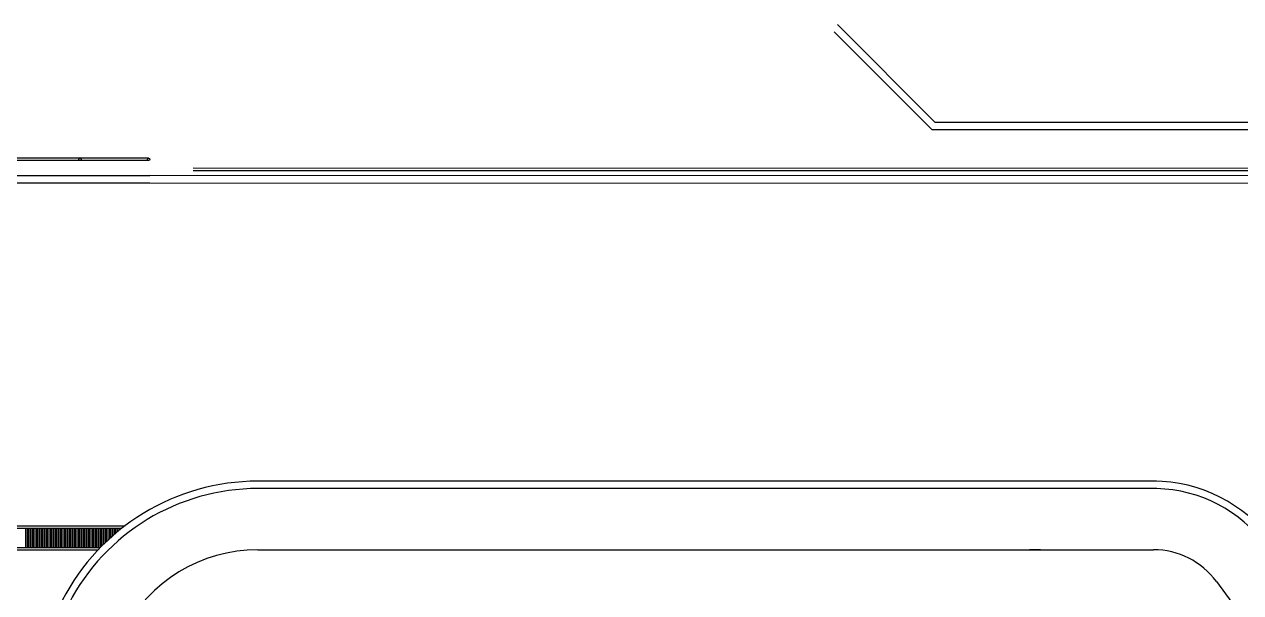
# Model space of a CAD drawing. Header units: metres. Extents: x 2872 to 3316, y -1435 to -1037.
# Drawn here: x 3244.08 to 3252.78, y -1067.6 to -1063.54 of the extents above; entities that cross this region are included whole.
import ezdxf

# ---------------------------------------------------------------- set-up
doc = ezdxf.new("R2010")
doc.units = ezdxf.units.M
doc.header["$MEASUREMENT"] = 0
doc.layers.add('ARQUITETURA', color=253, linetype='CONTINUOUS')

msp = doc.modelspace()

# ---------------------------------------------------------------- linework, layer by layer
at = {"layer": 'ARQUITETURA'}
for p, q in [((3249.8937, -1063.5383, 0), (3250.5939, -1064.2387, 0)), ((3249.872, -1063.5908, 0), (3250.5722, -1064.2913, 0)), ((3254.5143, -1064.239, 0), (3250.5939, -1064.2387, 0)), ((3254.5062, -1064.2913, 0), (3250.5722, -1064.2913, 0)), ((3244.9679, -1064.5112, 0), (3210.5206, -1064.5082, 0)), ((3244.9679, -1064.4937, 0), (3210.5218, -1064.4908, 0)), ((3254.1795, -1064.5676), (3245.2855, -1064.5668)), ((3254.1796, -1064.5851), (3245.2861, -1064.5843)), ((3219.3667, -1064.6718, 0), (3244.9767, -1064.6718, 0)), ((3233.2967, -1064.6193, 0), (3244.9767, -1064.6193, 0)), ((3244.3102, -1064.6721, 0), (3254.8963, -1064.6724, 0)), ((3254.8963, -1064.6199, 0), (3244.9767, -1064.6194, 0)), ((3252.1762, -1066.8038, 0), (3245.7492, -1066.8034, 0)), ((3252.1791, -1066.8564, 0), (3245.7492, -1066.8559, 0)), ((3239.0552, -1067.1218, 0), (3244.7995, -1067.1218, 0)), ((3239.203, -1067.1393, 0), (3244.7768, -1067.1393, 0)), ((3244.09, -1067.2793, 0), (3244.09, -1067.1393, 0)), ((3244.1011, -1067.2793, 0), (3244.1011, -1067.1393, 0)), ((3244.1122, -1067.2793, 0), (3244.1122, -1067.1393, 0)), ((3244.1234, -1067.2793, 0), (3244.1234, -1067.1393, 0)), ((3244.1345, -1067.2793, 0), (3244.1345, -1067.1393, 0)), ((3244.1456, -1067.2793, 0), (3244.1456, -1067.1393, 0)), ((3244.1567, -1067.2793, 0), (3244.1567, -1067.1393, 0)), ((3244.1678, -1067.2793, 0), (3244.1678, -1067.1393, 0)), ((3244.1789, -1067.2793, 0), (3244.1789, -1067.1393, 0)), ((3244.19, -1067.2793, 0), (3244.19, -1067.1393, 0)), ((3244.2011, -1067.2793, 0), (3244.2011, -1067.1393, 0)), ((3244.2123, -1067.2793, 0), (3244.2123, -1067.1393, 0)), ((3244.2234, -1067.2793, 0), (3244.2234, -1067.1393, 0)), ((3244.2345, -1067.2793, 0), (3244.2345, -1067.1393, 0)), ((3244.2456, -1067.2793, 0), (3244.2456, -1067.1393, 0)), ((3244.2567, -1067.2793, 0), (3244.2567, -1067.1393, 0)), ((3244.2678, -1067.2793, 0), (3244.2678, -1067.1393, 0)), ((3244.2789, -1067.2793, 0), (3244.2789, -1067.1393, 0)), ((3244.29, -1067.2793, 0), (3244.29, -1067.1393, 0)), ((3244.3012, -1067.2793, 0), (3244.3012, -1067.1393, 0)), ((3244.3123, -1067.2793, 0), (3244.3123, -1067.1393, 0)), ((3244.3234, -1067.2793, 0), (3244.3234, -1067.1393, 0)), ((3244.3345, -1067.2793, 0), (3244.3345, -1067.1393, 0)), ((3244.3456, -1067.2793, 0), (3244.3456, -1067.1393, 0)), ((3244.3567, -1067.2793, 0), (3244.3567, -1067.1393, 0)), ((3244.3678, -1067.2793, 0), (3244.3678, -1067.1393, 0)), ((3244.3789, -1067.2793, 0), (3244.3789, -1067.1393, 0)), ((3244.3901, -1067.2793, 0), (3244.3901, -1067.1393, 0)), ((3244.4012, -1067.2793, 0), (3244.4012, -1067.1393, 0)), ((3244.4123, -1067.2793, 0), (3244.4123, -1067.1393, 0)), ((3244.4234, -1067.2793, 0), (3244.4234, -1067.1393, 0)), ((3244.4345, -1067.2793, 0), (3244.4345, -1067.1393, 0)), ((3244.4456, -1067.2793, 0), (3244.4456, -1067.1393, 0)), ((3244.4567, -1067.2793, 0), (3244.4567, -1067.1393, 0)), ((3244.4678, -1067.2793, 0), (3244.4678, -1067.1393, 0)), ((3244.479, -1067.2793, 0), (3244.479, -1067.1393, 0)), ((3244.4901, -1067.2793, 0), (3244.4901, -1067.1393, 0)), ((3244.5012, -1067.2793, 0), (3244.5012, -1067.1393, 0)), ((3244.5123, -1067.2793, 0), (3244.5123, -1067.1393, 0)), ((3244.5234, -1067.2793, 0), (3244.5234, -1067.1393, 0)), ((3244.5345, -1067.2793, 0), (3244.5345, -1067.1393, 0)), ((3244.5456, -1067.2793, 0), (3244.5456, -1067.1393, 0)), ((3244.5567, -1067.2793, 0), (3244.5567, -1067.1393, 0)), ((3244.5679, -1067.2793, 0), (3244.5679, -1067.1393, 0)), ((3244.579, -1067.2793, 0), (3244.579, -1067.1393, 0)), ((3244.5901, -1067.2793, 0), (3244.5901, -1067.1393, 0)), ((3244.6012, -1067.2793, 0), (3244.6012, -1067.1393, 0)), ((3244.6123, -1067.2793, 0), (3244.6123, -1067.1393, 0)), ((3244.6234, -1067.2769, 0), (3244.6234, -1067.1393, 0)), ((3244.6345, -1067.266, 0), (3244.6345, -1067.1393, 0)), ((3244.6456, -1067.2551, 0), (3244.6456, -1067.1393, 0)), ((3244.6568, -1067.2443, 0), (3244.6568, -1067.1393, 0)), ((3244.6679, -1067.2336, 0), (3244.6679, -1067.1393, 0)), ((3244.679, -1067.223, 0), (3244.679, -1067.1393, 0)), ((3244.6901, -1067.2124, 0), (3244.6901, -1067.1393, 0)), ((3244.7012, -1067.2023, 0), (3244.7012, -1067.1393, 0)), ((3244.7123, -1067.1921, 0), (3244.7123, -1067.1393, 0)), ((3244.7234, -1067.182, 0), (3244.7234, -1067.1393, 0)), ((3244.7345, -1067.1725, 0), (3244.7345, -1067.1393, 0)), ((3244.7457, -1067.1629, 0), (3244.7457, -1067.1393, 0)), ((3244.7568, -1067.1542, 0), (3244.7568, -1067.1393, 0)), ((3244.7679, -1067.1459, 0), (3244.7679, -1067.1393, 0)), ((3244.621, -1067.2793, 0), (3239.6275, -1067.2793, 0)), ((3245.7492, -1067.2934, 0), (3252.155, -1067.2936, 0)), ((3251.3457, -1067.2936, 0), (3251.2685, -1067.2936, 0)), ((3244.6042, -1067.2968, 0), (3239.6601, -1067.2968, 0)), ((3252.6048, -1067.5201, 0), (3255.6702, -1071.7006, 0))]:
    msp.add_line(p, q, dxfattribs=at)
for centre in [(3244.4776, -1064.5024, 0), (3244.9679, -1064.5024, 0)]:
    msp.add_circle(centre, 0.00875, dxfattribs=at)
at = {"layer": 'ARQUITETURA', "extrusion": (-1.49407e-08, -7.85055e-08, 1)}
for radius in [1.575, 1.5225]:
    msp.add_arc((3245.7491, -1068.3784, 0), radius, 89.99511, 215.39697, dxfattribs=at)
at = {"layer": 'ARQUITETURA'}
for centre, radius, start, end in [((3252.155, -1067.8535, 0), 1.0499, 36.24856, 90), ((3245.7491, -1068.3784, 0), 1.085, 89.99511, 215.39697), ((3252.155, -1067.8536, 0), 0.56, 36.55877, 89.99852)]:
    msp.add_arc(centre, radius, start, end, dxfattribs=at)
at = {"layer": 'ARQUITETURA', "extrusion": (1.72922e-09, -5.96912e-08, 1)}
msp.add_arc((3252.155, -1067.8536, 0.0001), 0.9975, 36.25087, 88.61671, dxfattribs=at)

doc.saveas('drawing.dxf')
